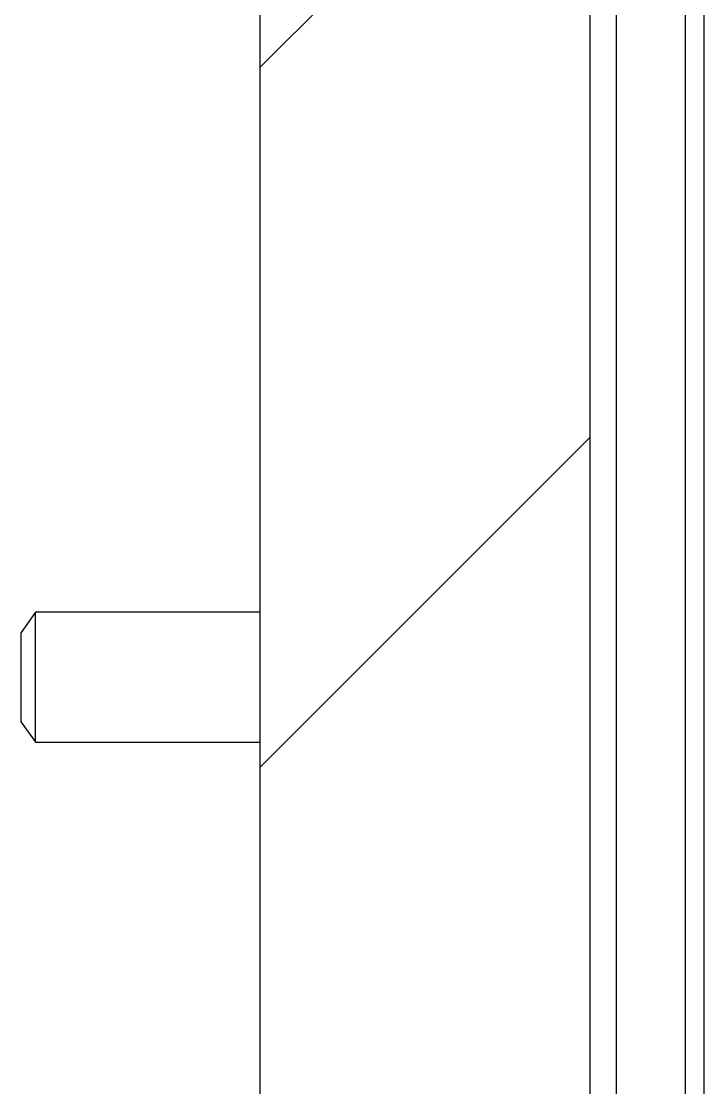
# Model space of a CAD drawing. Header units: millimetres. Extents: x 0 to 279, y 0 to 216.
# Drawn here: x 227.97 to 232.35, y 74.78 to 81.62 of the extents above; entities that cross this region are included whole.
import ezdxf

# ---------------------------------------------------------------- set-up
doc = ezdxf.new("R2010")
doc.units = ezdxf.units.MM
doc.layers.add('TITLE_BLOCK_TEXT', color=8, linetype='Continuous')

msp = doc.modelspace()

# ---------------------------------------------------------------- hatches: boundary and pattern name
at = {"layer": 'TITLE_BLOCK_TEXT', "linetype": 'Continuous', "lineweight": 18}
h = msp.add_hatch(dxfattribs=at)
h.set_pattern_fill('ANSI31', color=256, style=0)
h.paths.add_polyline_path([(229.5044, 63.0831), (229.5044, 47.2498), (231.2377, 47.2498), (231.2377, 50.7498), (231.6211, 50.7498), (231.6211, 89.1664), (231.2377, 89.1664), (231.2377, 93.6664), (231.6211, 93.6664), (231.6211, 94.3381), (230.9411, 94.3381), (230.9411, 94.8998), (229.5044, 94.8998), (229.5044, 66.4164), (230.4211, 66.4164), (230.4211, 63.0831)], flags=0)

# ---------------------------------------------------------------- linework, layer by layer
at = {"color": 7, "linetype": 'Continuous', "lineweight": 25}
for p, q in [((229.5044, 66.4164), (229.5044, 94.8998)), ((231.7877, 89.3331), (231.7877, 59.4923)), ((231.6211, 50.7498), (231.6211, 89.1664)), ((228.0614, 77.8331), (227.9711, 77.7042)), ((229.5044, 77.8331), (228.0614, 77.8331)), ((228.0614, 76.9998), (228.0614, 77.8331)), ((227.9711, 77.1287), (227.9711, 77.7042)), ((227.9711, 77.1287), (228.0614, 76.9998)), ((228.0614, 76.9998), (229.5044, 76.9998))]:
    msp.add_line(p, q, dxfattribs=at)
at = {"color": 8, "linetype": 'Continuous', "lineweight": 25}
for p, q in [((232.2313, 89.3331), (232.2313, 73.4624)), ((232.3492, 89.3331), (232.3492, 73.4624))]:
    msp.add_line(p, q, dxfattribs=at)

doc.saveas('drawing.dxf')
